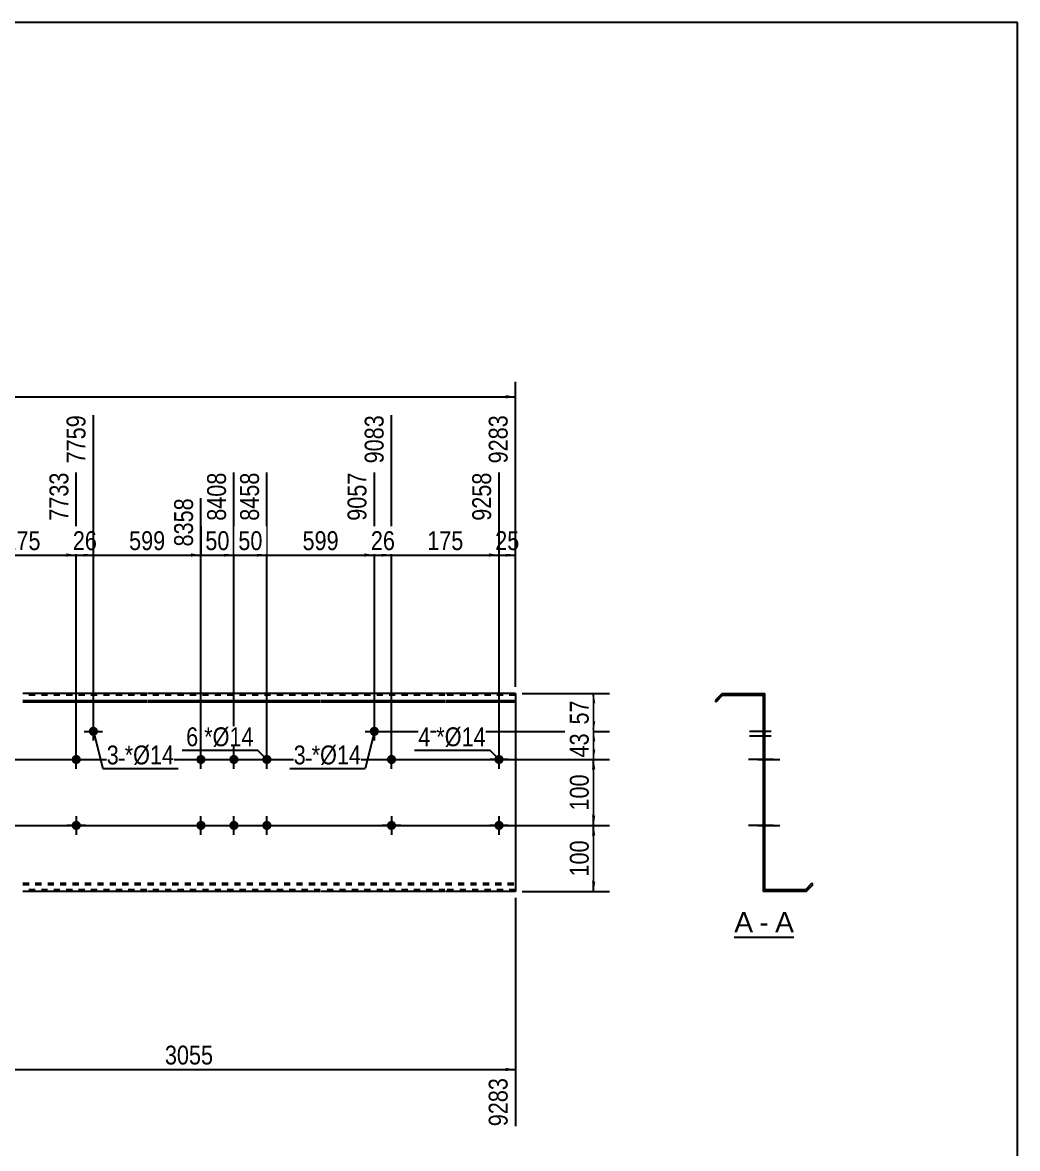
# Model space of a CAD drawing. Header units: millimetres. Extents: x -65 to 337, y -160 to 117.
# Drawn here: x 186.4 to 337.2, y -54 to 116.8 of the extents above; entities that cross this region are included whole.
import ezdxf

# ---------------------------------------------------------------- set-up
doc = ezdxf.new("R2010")
doc.units = ezdxf.units.MM
doc.linetypes.add('DXK_LINE_DOT1', pattern=[1.8814, 0.9407, -0.9407])
doc.styles.add('Arial', font='ARIAL.TTF', dxfattribs={"height": 0.2})
doc.styles.add('Arial Narrow', font='ARIALN.TTF', dxfattribs={"height": 0.2})

# ---------------------------------------------------------------- blocks, each defined once
blk = doc.blocks.new('Unknown-629083271-2164')
at = {"color": 5, "linetype": 'Continuous'}
for p, q in [((337.25, 116.75), (-62.75, 116.75)), ((337.25, -160.25), (337.25, 116.75))]:
    blk.add_line(p, q, dxfattribs=at)
blk = doc.blocks.new('Unknown-629083271-12 - 1243')
at = {"color": 7, "linetype": 'Continuous'}
blk.add_line((294.32, -21.95), (303.35, -21.95), dxfattribs=at)
at = {"color": 0, "linetype": 'Continuous'}
for points in [[(297.16, -21.2), (297.16, -18), (294.32, -18), (294.32, -21.2)], [(299.55, -21.2), (299.55, -18), (298.12, -18), (298.12, -21.2)], [(303.35, -21.2), (303.35, -18), (300.51, -18), (300.51, -21.2)]]:
    blk.add_wipeout(points, dxfattribs=at)
at = {"color": 96, "linetype": 'Continuous', "style": 'Arial'}
for s, p in [('A', (294.32, -21.2)), ('A', (300.51, -21.2)), ('-', (298.12, -21.2))]:
    blk.add_text(s, height=3.06, dxfattribs=at).set_placement(p)
blk = doc.blocks.new('Bolt-629083271-1223 - 1203')
at = {"linetype": 'Continuous'}
blk.add_hatch(color=3, dxfattribs=at).paths.add_polyline_path([(239.06, 9.27, -1), (240.46, 9.27, -1)])
at = {"color": 3, "linetype": 'Continuous'}
for p, q in [((239.76, 7.87), (239.76, 10.67)), ((238.36, 9.27), (241.16, 9.27))]:
    blk.add_line(p, q, dxfattribs=at)
blk = doc.blocks.new('Part-629083271-1218 - 1203')
at = {"color": 2, "linetype": 'Continuous'}
for p, q in [((205.27, 15), (186.48, 15)), ((186.48, 13.94), (205.27, 13.94)), ((186.48, 13.76), (205.27, 13.76)), ((231.56, 15), (205.37, 15)), ((205.37, 13.94), (231.56, 13.94)), ((205.37, 13.76), (231.56, 13.76)), ((250.46, 15), (231.66, 15)), ((231.66, 13.94), (250.46, 13.94)), ((231.66, 13.76), (250.46, 13.76)), ((261.16, 15), (250.56, 15)), ((250.56, 13.94), (261.16, 13.94)), ((250.56, 13.76), (261.16, 13.76)), ((261.16, 15), (261.16, -15)), ((205.27, -15), (186.48, -15)), ((231.56, -15), (205.37, -15)), ((250.46, -15), (231.66, -15)), ((261.16, -15), (250.56, -15))]:
    blk.add_line(p, q, dxfattribs=at)
at = {"color": 7, "linetype": 'DXK_LINE_DOT1'}
for p, q in [((205.27, 14.75), (186.48, 14.75)), ((231.56, 14.75), (205.37, 14.75)), ((250.46, 14.75), (231.66, 14.75)), ((261.16, 14.75), (250.56, 14.75)), ((186.48, -13.76), (205.27, -13.76)), ((186.48, -13.94), (205.27, -13.94)), ((205.27, -14.75), (186.48, -14.75)), ((205.37, -13.76), (231.56, -13.76)), ((205.37, -13.94), (231.56, -13.94)), ((231.56, -14.75), (205.37, -14.75)), ((231.66, -13.76), (250.46, -13.76)), ((231.66, -13.94), (250.46, -13.94)), ((250.46, -14.75), (231.66, -14.75)), ((250.56, -13.76), (261.16, -13.76)), ((250.56, -13.94), (261.16, -13.94)), ((261.16, -14.75), (250.56, -14.75))]:
    blk.add_line(p, q, dxfattribs=at)
blk = doc.blocks.new('Bolt-629083271-1221 - 1203')
at = {"linetype": 'Continuous'}
for points in [[(212.77, 5, -1), (214.17, 5, -1)], [(217.77, 5, -1), (219.17, 5, -1)], [(222.77, 5, -1), (224.17, 5, -1)], [(212.77, -5, -1), (214.17, -5, -1)], [(217.77, -5, -1), (219.17, -5, -1)], [(222.77, -5, -1), (224.17, -5, -1)]]:
    blk.add_hatch(color=3, dxfattribs=at).paths.add_polyline_path(points)
at = {"color": 3, "linetype": 'Continuous'}
for p, q in [((213.47, 3.6), (213.47, 6.4)), ((218.47, 3.6), (218.47, 6.4)), ((223.47, 3.6), (223.47, 6.4)), ((212.07, 5), (214.87, 5)), ((217.07, 5), (219.87, 5)), ((222.07, 5), (224.87, 5)), ((212.07, -5), (214.87, -5)), ((213.47, -6.4), (213.47, -3.6)), ((217.07, -5), (219.87, -5)), ((218.47, -6.4), (218.47, -3.6)), ((222.07, -5), (224.87, -5)), ((223.47, -6.4), (223.47, -3.6))]:
    blk.add_line(p, q, dxfattribs=at)
blk = doc.blocks.new('Bolt-629083271-1222 - 1203')
at = {"linetype": 'Continuous'}
blk.add_hatch(color=3, dxfattribs=at).paths.add_polyline_path([(196.47, 9.27, -1), (197.87, 9.27, -1)])
at = {"color": 3, "linetype": 'Continuous'}
for p, q in [((197.17, 7.87), (197.17, 10.67)), ((195.77, 9.27), (198.57, 9.27))]:
    blk.add_line(p, q, dxfattribs=at)
blk = doc.blocks.new('Bolt-629083271-1224 - 1203')
at = {"linetype": 'Continuous'}
blk.add_hatch(color=3, dxfattribs=at).paths.add_polyline_path([(195.27, -5, -1), (193.87, -5, -1)])
at = {"color": 3, "linetype": 'Continuous'}
for p, q in [((195.97, -5), (193.17, -5)), ((194.57, -3.6), (194.57, -6.4))]:
    blk.add_line(p, q, dxfattribs=at)
blk = doc.blocks.new('Bolt-629083271-1225 - 1203')
at = {"linetype": 'Continuous'}
blk.add_hatch(color=3, dxfattribs=at).paths.add_polyline_path([(193.87, 5, -1), (195.27, 5, -1)])
at = {"color": 3, "linetype": 'Continuous'}
for p, q in [((194.57, 3.6), (194.57, 6.4)), ((193.17, 5), (195.97, 5))]:
    blk.add_line(p, q, dxfattribs=at)
blk = doc.blocks.new('Bolt-629083271-1230 - 1203')
at = {"linetype": 'Continuous'}
blk.add_hatch(color=3, dxfattribs=at).paths.add_polyline_path([(241.66, 5, -1), (243.06, 5, -1)])
at = {"color": 3, "linetype": 'Continuous'}
for p, q in [((242.36, 3.6), (242.36, 6.4)), ((240.96, 5), (243.76, 5))]:
    blk.add_line(p, q, dxfattribs=at)
blk = doc.blocks.new('Bolt-629083271-1231 - 1203')
at = {"linetype": 'Continuous'}
blk.add_hatch(color=3, dxfattribs=at).paths.add_polyline_path([(243.06, -5, -1), (241.66, -5, -1)])
at = {"color": 3, "linetype": 'Continuous'}
for p, q in [((243.76, -5), (240.96, -5)), ((242.36, -3.6), (242.36, -6.4))]:
    blk.add_line(p, q, dxfattribs=at)
blk = doc.blocks.new('Bolt-629083271-1232 - 1203')
at = {"linetype": 'Continuous'}
for points in [[(177.58, 5, -1), (178.98, 5, -1)], [(257.96, 5, -1), (259.36, 5, -1)]]:
    blk.add_hatch(color=3, dxfattribs=at).paths.add_polyline_path(points)
at = {"color": 3, "linetype": 'Continuous'}
for p, q in [((178.28, 3.6), (178.28, 6.4)), ((258.66, 3.6), (258.66, 6.4)), ((179.68, 5), (176.88, 5)), ((260.06, 5), (257.26, 5))]:
    blk.add_line(p, q, dxfattribs=at)
blk = doc.blocks.new('Bolt-629083271-1233 - 1203')
at = {"linetype": 'Continuous'}
for points in [[(177.58, -5, -1), (178.98, -5, -1)], [(257.96, -5, -1), (259.36, -5, -1)]]:
    blk.add_hatch(color=3, dxfattribs=at).paths.add_polyline_path(points)
at = {"color": 3, "linetype": 'Continuous'}
for p, q in [((179.68, -5), (176.88, -5)), ((178.28, -6.4), (178.28, -3.6)), ((260.06, -5), (257.26, -5)), ((258.66, -6.4), (258.66, -3.6))]:
    blk.add_line(p, q, dxfattribs=at)
blk = doc.blocks.new('Bolt-629083271-1248 - 1243')
at = {"linetype": 'Continuous'}
for points in [[(298.71, 5.7), (298.71, 4.3), (298.96, 4.3), (298.96, 5.7)], [(298.71, 5.7), (298.71, 4.3), (298.96, 4.3), (298.96, 5.7)], [(298.71, 5.7), (298.71, 4.3), (298.96, 4.3), (298.96, 5.7)], [(298.71, -4.3), (298.71, -5.7), (298.96, -5.7), (298.96, -4.3)], [(298.71, -4.3), (298.71, -5.7), (298.96, -5.7), (298.96, -4.3)], [(298.71, -4.3), (298.71, -5.7), (298.96, -5.7), (298.96, -4.3)]]:
    blk.add_hatch(color=3, dxfattribs=at).paths.add_polyline_path(points)
at = {"color": 3, "linetype": 'Continuous'}
for p, q in [((298.96, 5.7), (298.71, 5.7)), ((298.96, 5.7), (298.71, 5.7)), ((298.96, 5.7), (298.71, 5.7)), ((300.26, 5), (296.46, 5)), ((300.26, 5), (296.46, 5)), ((300.26, 5), (296.46, 5)), ((298.96, 4.3), (298.71, 4.3)), ((298.96, 4.3), (298.71, 4.3)), ((298.96, 4.3), (298.71, 4.3)), ((300.26, -5), (296.46, -5)), ((300.26, -5), (296.46, -5)), ((300.26, -5), (296.46, -5)), ((298.96, -4.3), (298.71, -4.3)), ((298.96, -4.3), (298.71, -4.3)), ((298.96, -4.3), (298.71, -4.3)), ((298.96, -5.7), (298.71, -5.7)), ((298.96, -5.7), (298.71, -5.7)), ((298.96, -5.7), (298.71, -5.7))]:
    blk.add_line(p, q, dxfattribs=at)
blk = doc.blocks.new('Part-629083271-1245 - 1243')
at = {"color": 2, "linetype": 'Continuous'}
for p, q in [((292.46, 15), (291.4, 13.94)), ((291.4, 13.94), (291.58, 13.76)), ((291.58, 13.76), (292.56, 14.75)), ((292.46, 15), (298.96, 15)), ((292.56, 14.75), (298.71, 14.75)), ((298.71, 14.75), (298.71, -15)), ((298.96, -14.75), (298.96, 15)), ((305.21, -15), (298.71, -15)), ((305.11, -14.75), (298.96, -14.75)), ((306.09, -13.76), (305.11, -14.75)), ((305.21, -15), (306.27, -13.94)), ((306.27, -13.94), (306.09, -13.76))]:
    blk.add_line(p, q, dxfattribs=at)
blk = doc.blocks.new('Bolt-629083271-1246 - 1243')
at = {"linetype": 'Continuous'}
for points in [[(298.71, 5.7), (298.71, 4.3), (298.96, 4.3), (298.96, 5.7)], [(298.71, 5.7), (298.71, 4.3), (298.96, 4.3), (298.96, 5.7)], [(298.71, 5.7), (298.71, 4.3), (298.96, 4.3), (298.96, 5.7)], [(298.71, -4.3), (298.71, -5.7), (298.96, -5.7), (298.96, -4.3)], [(298.71, -4.3), (298.71, -5.7), (298.96, -5.7), (298.96, -4.3)], [(298.71, -4.3), (298.71, -5.7), (298.96, -5.7), (298.96, -4.3)]]:
    blk.add_hatch(color=3, dxfattribs=at).paths.add_polyline_path(points)
at = {"color": 3, "linetype": 'Continuous'}
for p, q in [((298.96, 5.7), (298.71, 5.7)), ((298.96, 5.7), (298.71, 5.7)), ((298.96, 5.7), (298.71, 5.7)), ((300.26, 5), (296.46, 5)), ((300.26, 5), (296.46, 5)), ((300.26, 5), (296.46, 5)), ((298.96, 4.3), (298.71, 4.3)), ((298.96, 4.3), (298.71, 4.3)), ((298.96, 4.3), (298.71, 4.3)), ((300.26, -5), (296.46, -5)), ((300.26, -5), (296.46, -5)), ((300.26, -5), (296.46, -5)), ((298.96, -4.3), (298.71, -4.3)), ((298.96, -4.3), (298.71, -4.3)), ((298.96, -4.3), (298.71, -4.3)), ((298.96, -5.7), (298.71, -5.7)), ((298.96, -5.7), (298.71, -5.7)), ((298.96, -5.7), (298.71, -5.7))]:
    blk.add_line(p, q, dxfattribs=at)
blk = doc.blocks.new('Bolt-629083271-1247 - 1243')
at = {"linetype": 'Continuous'}
blk.add_hatch(color=3, dxfattribs=at).paths.add_polyline_path([(298.71, 9.23), (298.71, 7.83), (298.96, 7.83), (298.96, 9.23)])
at = {"color": 3, "linetype": 'Continuous'}
for p, q in [((298.96, 9.23), (298.71, 9.23)), ((299.91, 8.53), (296.61, 8.53)), ((298.96, 7.83), (298.71, 7.83))]:
    blk.add_line(p, q, dxfattribs=at)
blk = doc.blocks.new('Bolt-629083271-1249 - 1243')
at = {"linetype": 'Continuous'}
blk.add_hatch(color=3, dxfattribs=at).paths.add_polyline_path([(298.71, 9.97), (298.71, 8.57), (298.96, 8.57), (298.96, 9.97)])
at = {"color": 3, "linetype": 'Continuous'}
for p, q in [((299.91, 9.27), (296.61, 9.27)), ((298.96, 9.97), (298.71, 9.97)), ((298.96, 8.57), (298.71, 8.57))]:
    blk.add_line(p, q, dxfattribs=at)
blk = doc.blocks.new('Bolt-629083271-1250 - 1243')
at = {"linetype": 'Continuous'}
blk.add_hatch(color=3, dxfattribs=at).paths.add_polyline_path([(298.71, 9.97), (298.71, 8.57), (298.96, 8.57), (298.96, 9.97)])
at = {"color": 3, "linetype": 'Continuous'}
for p, q in [((299.91, 9.27), (296.61, 9.27)), ((298.96, 9.97), (298.71, 9.97)), ((298.96, 8.57), (298.71, 8.57))]:
    blk.add_line(p, q, dxfattribs=at)
blk = doc.blocks.new('Bolt-629083271-1251 - 1243')
at = {"linetype": 'Continuous'}
blk.add_hatch(color=3, dxfattribs=at).paths.add_polyline_path([(298.96, -5.7), (298.96, -4.3), (298.71, -4.3), (298.71, -5.7)])
at = {"color": 3, "linetype": 'Continuous'}
for p, q in [((298.96, -4.3), (298.71, -4.3)), ((299.76, -5), (298.71, -5)), ((298.96, -5.7), (298.71, -5.7))]:
    blk.add_line(p, q, dxfattribs=at)
blk = doc.blocks.new('Bolt-629083271-1252 - 1243')
at = {"linetype": 'Continuous'}
blk.add_hatch(color=3, dxfattribs=at).paths.add_polyline_path([(298.71, 5.7), (298.71, 4.3), (298.96, 4.3), (298.96, 5.7)])
at = {"color": 3, "linetype": 'Continuous'}
for p, q in [((298.96, 5.7), (298.71, 5.7)), ((299.91, 5), (296.61, 5)), ((298.96, 4.3), (298.71, 4.3))]:
    blk.add_line(p, q, dxfattribs=at)
blk = doc.blocks.new('Bolt-629083271-1253 - 1243')
at = {"linetype": 'Continuous'}
blk.add_hatch(color=3, dxfattribs=at).paths.add_polyline_path([(298.96, -5.7), (298.96, -4.3), (298.71, -4.3), (298.71, -5.7)])
blk.add_hatch(color=3, dxfattribs=at).paths.add_polyline_path([(298.96, -5.7), (298.96, -4.3), (298.71, -4.3), (298.71, -5.7)])
at = {"color": 3, "linetype": 'Continuous'}
for p, q in [((297.96, -5), (300.71, -5)), ((297.96, -5), (300.71, -5)), ((298.71, -4.3), (298.96, -4.3)), ((298.71, -4.3), (298.96, -4.3)), ((298.71, -5.7), (298.96, -5.7)), ((298.71, -5.7), (298.96, -5.7))]:
    blk.add_line(p, q, dxfattribs=at)
blk = doc.blocks.new('Bolt-629083271-1254 - 1243')
at = {"linetype": 'Continuous'}
blk.add_hatch(color=3, dxfattribs=at).paths.add_polyline_path([(298.96, -5.7), (298.96, -4.3), (298.71, -4.3), (298.71, -5.7)])
blk.add_hatch(color=3, dxfattribs=at).paths.add_polyline_path([(298.96, -5.7), (298.96, -4.3), (298.71, -4.3), (298.71, -5.7)])
at = {"color": 3, "linetype": 'Continuous'}
for p, q in [((297.96, -5), (300.71, -5)), ((297.96, -5), (300.71, -5)), ((298.71, -4.3), (298.96, -4.3)), ((298.71, -4.3), (298.96, -4.3)), ((298.71, -5.7), (298.96, -5.7)), ((298.71, -5.7), (298.96, -5.7))]:
    blk.add_line(p, q, dxfattribs=at)
blk = doc.blocks.new('Bolt-629083271-1255 - 1243')
at = {"linetype": 'Continuous'}
blk.add_hatch(color=3, dxfattribs=at).paths.add_polyline_path([(298.96, -5.7), (298.96, -4.3), (298.71, -4.3), (298.71, -5.7)])
blk.add_hatch(color=3, dxfattribs=at).paths.add_polyline_path([(298.96, -5.7), (298.96, -4.3), (298.71, -4.3), (298.71, -5.7)])
at = {"color": 3, "linetype": 'Continuous'}
for p, q in [((297.96, -5), (300.71, -5)), ((297.96, -5), (300.71, -5)), ((298.71, -4.3), (298.96, -4.3)), ((298.71, -4.3), (298.96, -4.3)), ((298.71, -5.7), (298.96, -5.7)), ((298.71, -5.7), (298.96, -5.7))]:
    blk.add_line(p, q, dxfattribs=at)
blk = doc.blocks.new('Bolt-629083271-1256 - 1243')
at = {"linetype": 'Continuous'}
blk.add_hatch(color=3, dxfattribs=at).paths.add_polyline_path([(298.96, -5.7), (298.96, -4.3), (298.71, -4.3), (298.71, -5.7)])
blk.add_hatch(color=3, dxfattribs=at).paths.add_polyline_path([(298.96, -5.7), (298.96, -4.3), (298.71, -4.3), (298.71, -5.7)])
at = {"color": 3, "linetype": 'Continuous'}
for p, q in [((297.96, -5), (300.71, -5)), ((297.96, -5), (300.71, -5)), ((298.71, -4.3), (298.96, -4.3)), ((298.71, -4.3), (298.96, -4.3)), ((298.71, -5.7), (298.96, -5.7)), ((298.71, -5.7), (298.96, -5.7))]:
    blk.add_line(p, q, dxfattribs=at)
blk = doc.blocks.new('Bolt-629083271-1257 - 1243')
at = {"linetype": 'Continuous'}
blk.add_hatch(color=3, dxfattribs=at).paths.add_polyline_path([(298.71, 5.7), (298.71, 4.3), (298.96, 4.3), (298.96, 5.7)])
at = {"color": 3, "linetype": 'Continuous'}
for p, q in [((298.96, 5.7), (298.71, 5.7)), ((299.91, 5), (296.61, 5)), ((298.96, 4.3), (298.71, 4.3))]:
    blk.add_line(p, q, dxfattribs=at)
blk = doc.blocks.new('Bolt-629083271-1258 - 1243')
at = {"linetype": 'Continuous'}
blk.add_hatch(color=3, dxfattribs=at).paths.add_polyline_path([(298.96, -5.7), (298.96, -4.3), (298.71, -4.3), (298.71, -5.7)])
at = {"color": 3, "linetype": 'Continuous'}
for p, q in [((298.96, -4.3), (298.71, -4.3)), ((299.76, -5), (298.71, -5)), ((298.96, -5.7), (298.71, -5.7))]:
    blk.add_line(p, q, dxfattribs=at)
blk = doc.blocks.new('Bolt-629083271-1259 - 1243')
at = {"linetype": 'Continuous'}
blk.add_hatch(color=3, dxfattribs=at).paths.add_polyline_path([(298.71, 5.7), (298.71, 4.3), (298.96, 4.3), (298.96, 5.7)])
blk.add_hatch(color=3, dxfattribs=at).paths.add_polyline_path([(298.71, 5.7), (298.71, 4.3), (298.96, 4.3), (298.96, 5.7)])
at = {"color": 3, "linetype": 'Continuous'}
for p, q in [((298.71, 5.7), (298.96, 5.7)), ((298.71, 5.7), (298.96, 5.7)), ((297.91, 5), (301.21, 5)), ((297.91, 5), (301.21, 5)), ((298.71, 4.3), (298.96, 4.3)), ((298.71, 4.3), (298.96, 4.3))]:
    blk.add_line(p, q, dxfattribs=at)
blk = doc.blocks.new('Bolt-629083271-1260 - 1243')
at = {"linetype": 'Continuous'}
blk.add_hatch(color=3, dxfattribs=at).paths.add_polyline_path([(298.71, -4.3), (298.71, -5.7), (298.96, -5.7), (298.96, -4.3)])
blk.add_hatch(color=3, dxfattribs=at).paths.add_polyline_path([(298.71, -4.3), (298.71, -5.7), (298.96, -5.7), (298.96, -4.3)])
at = {"color": 3, "linetype": 'Continuous'}
for p, q in [((297.91, -5), (301.21, -5)), ((297.91, -5), (301.21, -5)), ((298.71, -4.3), (298.96, -4.3)), ((298.71, -4.3), (298.96, -4.3)), ((298.71, -5.7), (298.96, -5.7)), ((298.71, -5.7), (298.96, -5.7))]:
    blk.add_line(p, q, dxfattribs=at)
blk = doc.blocks.new('Bolt-629083271-1261 - 1243')
at = {"linetype": 'Continuous'}
blk.add_hatch(color=3, dxfattribs=at).paths.add_polyline_path([(298.71, 5.7), (298.71, 4.3), (298.96, 4.3), (298.96, 5.7)])
at = {"color": 3, "linetype": 'Continuous'}
for p, q in [((298.96, 5.7), (298.71, 5.7)), ((299.91, 5), (296.61, 5)), ((298.96, 4.3), (298.71, 4.3))]:
    blk.add_line(p, q, dxfattribs=at)
blk = doc.blocks.new('Bolt-629083271-1262 - 1243')
at = {"linetype": 'Continuous'}
blk.add_hatch(color=3, dxfattribs=at).paths.add_polyline_path([(298.96, -5.7), (298.96, -4.3), (298.71, -4.3), (298.71, -5.7)])
at = {"color": 3, "linetype": 'Continuous'}
for p, q in [((298.96, -4.3), (298.71, -4.3)), ((299.76, -5), (298.71, -5)), ((298.96, -5.7), (298.71, -5.7))]:
    blk.add_line(p, q, dxfattribs=at)
blk = doc.blocks.new('Bolt-629083271-1263 - 1243')
at = {"linetype": 'Continuous'}
for points in [[(298.96, 4.3), (298.96, 5.7), (298.71, 5.7), (298.71, 4.3)], [(298.96, -5.7), (298.96, -4.3), (298.71, -4.3), (298.71, -5.7)]]:
    blk.add_hatch(color=3, dxfattribs=at).paths.add_polyline_path(points)
at = {"color": 3, "linetype": 'Continuous'}
for p, q in [((298.96, 5.7), (298.71, 5.7)), ((298.96, 5), (296.71, 5)), ((298.96, 4.3), (298.71, 4.3)), ((298.96, -5), (296.71, -5)), ((298.96, -4.3), (298.71, -4.3)), ((298.96, -5.7), (298.71, -5.7))]:
    blk.add_line(p, q, dxfattribs=at)
blk = doc.blocks.new('StraightDimension-629083271-1347 - 1203')
at = {"linetype": 'Continuous'}
blk.add_hatch(color=7, dxfattribs=at).paths.add_polyline_path([(193.07, 36.25), (194.57, 36), (193.07, 35.75)])
at = {"color": 7, "linetype": 'Continuous'}
for p, q in [((194.57, 6), (194.57, 48.51)), ((178.28, 6), (178.28, 44.61)), ((178.28, 36), (194.57, 36))]:
    blk.add_line(p, q, dxfattribs=at)
at = {"color": 0}
blk.add_wipeout([(189.77, 36.15), (189.77, 40.35), (183.08, 40.35), (183.08, 36.15)], dxfattribs=at)
at = {"color": 3, "style": 'Arial Narrow'}
blk.add_text('175', height=2.863, dxfattribs=at).set_placement((183.68, 36.75))
at = {"color": 0, "linetype": 'Continuous'}
blk.add_wipeout([(193.97, 49.11), (189.77, 49.11), (189.77, 40.6), (193.97, 40.6)], dxfattribs=at)
at = {"color": 3, "linetype": 'Continuous', "style": 'Arial Narrow'}
blk.add_text('7733', height=2.863, rotation=90.0002, dxfattribs=at).set_placement((193.37, 41.2))
blk = doc.blocks.new('StraightDimension-629083271-1342 - 1203')
at = {"linetype": 'Continuous'}
blk.add_hatch(color=7, dxfattribs=at).paths.add_polyline_path([(238.26, 36.25), (239.76, 36), (238.26, 35.75)])
at = {"color": 7, "linetype": 'Continuous'}
for p, q in [((223.47, 6), (223.47, 48.51)), ((239.76, 10.27), (239.76, 48.51)), ((223.47, 36), (239.76, 36))]:
    blk.add_line(p, q, dxfattribs=at)
at = {"color": 0}
blk.add_wipeout([(234.96, 36.15), (234.96, 40.35), (228.27, 40.35), (228.27, 36.15)], dxfattribs=at)
at = {"color": 3, "style": 'Arial Narrow'}
blk.add_text('599', height=2.863, dxfattribs=at).set_placement((228.87, 36.75))
at = {"color": 0, "linetype": 'Continuous'}
blk.add_wipeout([(239.16, 49.11), (234.96, 49.11), (234.96, 40.6), (239.16, 40.6)], dxfattribs=at)
at = {"color": 3, "linetype": 'Continuous', "style": 'Arial Narrow'}
blk.add_text('9057', height=2.863, rotation=90.0002, dxfattribs=at).set_placement((238.56, 41.2))
blk = doc.blocks.new('StraightDimension-629083271-1346 - 1203')
at = {"linetype": 'Continuous'}
blk.add_hatch(color=7, dxfattribs=at).paths.add_polyline_path([(195.67, 36.25), (197.17, 36), (195.67, 35.75)])
at = {"color": 7, "linetype": 'Continuous'}
for p, q in [((197.17, 10.27), (197.17, 57.21)), ((194.57, 6), (194.57, 48.51)), ((194.57, 36), (197.17, 36))]:
    blk.add_line(p, q, dxfattribs=at)
at = {"color": 0, "linetype": 'Continuous'}
blk.add_wipeout([(196.57, 57.81), (192.37, 57.81), (192.37, 49.3), (196.57, 49.3)], dxfattribs=at)
at = {"color": 0}
blk.add_wipeout([(198.3, 36.15), (198.3, 40.35), (193.45, 40.35), (193.45, 36.15)], dxfattribs=at)
at = {"color": 3, "linetype": 'Continuous', "style": 'Arial Narrow'}
blk.add_text('7759', height=2.863, rotation=90.0002, dxfattribs=at).set_placement((195.97, 49.9))
at = {"color": 3, "style": 'Arial Narrow'}
blk.add_text('26', height=2.863, dxfattribs=at).set_placement((194.05, 36.75))
blk = doc.blocks.new('StraightDimension-629083271-1282 - 1203')
at = {"linetype": 'Continuous'}
blk.add_hatch(color=7, dxfattribs=at).paths.add_polyline_path([(259.66, -41.75), (261.16, -42), (259.66, -42.25)])
at = {"color": 7, "linetype": 'Continuous'}
for p, q in [((162.18, -6), (162.18, -50.61)), ((261.16, -16), (261.16, -50.61)), ((162.18, -42), (261.16, -42))]:
    blk.add_line(p, q, dxfattribs=at)
at = {"color": 0}
blk.add_wipeout([(215.93, -41.85), (215.93, -37.65), (207.41, -37.65), (207.41, -41.85)], dxfattribs=at)
at = {"color": 0, "linetype": 'Continuous'}
blk.add_wipeout([(260.56, -42.7), (256.36, -42.7), (256.36, -51.21), (260.56, -51.21)], dxfattribs=at)
at = {"color": 3, "style": 'Arial Narrow'}
blk.add_text('3055', height=2.863, dxfattribs=at).set_placement((208.01, -41.25))
at = {"color": 3, "linetype": 'Continuous', "style": 'Arial Narrow'}
blk.add_text('9283', height=2.863, rotation=90.0002, dxfattribs=at).set_placement((259.96, -50.61))
blk = doc.blocks.new('StraightDimension-629083271-1344 - 1203')
at = {"linetype": 'Continuous'}
blk.add_hatch(color=7, dxfattribs=at).paths.add_polyline_path([(216.97, 36.25), (218.47, 36), (216.97, 35.75)])
at = {"color": 7, "linetype": 'Continuous'}
for p, q in [((218.47, 6), (218.47, 48.51)), ((213.47, 6), (213.47, 44.61)), ((213.47, 36), (218.47, 36))]:
    blk.add_line(p, q, dxfattribs=at)
at = {"color": 0}
blk.add_wipeout([(218.4, 36.15), (218.4, 40.35), (213.54, 40.35), (213.54, 36.15)], dxfattribs=at)
at = {"color": 3, "style": 'Arial Narrow'}
blk.add_text('50', height=2.863, dxfattribs=at).set_placement((214.14, 36.75))
at = {"color": 0, "linetype": 'Continuous'}
blk.add_wipeout([(217.87, 49.11), (213.67, 49.11), (213.67, 40.6), (217.87, 40.6)], dxfattribs=at)
at = {"color": 3, "linetype": 'Continuous', "style": 'Arial Narrow'}
blk.add_text('8408', height=2.863, rotation=90.0002, dxfattribs=at).set_placement((217.27, 41.2))
blk = doc.blocks.new('StraightDimension-629083271-1339 - 1203')
at = {"linetype": 'Continuous'}
blk.add_hatch(color=7, dxfattribs=at).paths.add_polyline_path([(259.66, 36.25), (261.16, 36), (259.66, 35.75)])
at = {"color": 7, "linetype": 'Continuous'}
for p, q in [((261.16, 16), (261.16, 57.21)), ((258.66, 6), (258.66, 48.51)), ((258.66, 36), (261.16, 36))]:
    blk.add_line(p, q, dxfattribs=at)
at = {"color": 0, "linetype": 'Continuous'}
blk.add_wipeout([(260.56, 57.81), (256.36, 57.81), (256.36, 49.3), (260.56, 49.3)], dxfattribs=at)
at = {"color": 0}
blk.add_wipeout([(262.33, 36.15), (262.33, 40.35), (257.48, 40.35), (257.48, 36.15)], dxfattribs=at)
at = {"color": 3, "linetype": 'Continuous', "style": 'Arial Narrow'}
blk.add_text('9283', height=2.863, rotation=90.0002, dxfattribs=at).set_placement((259.96, 49.9))
at = {"color": 3, "style": 'Arial Narrow'}
blk.add_text('25', height=2.863, dxfattribs=at).set_placement((258.08, 36.75))
blk = doc.blocks.new('StraightDimension-629083271-1340 - 1203')
at = {"linetype": 'Continuous'}
blk.add_hatch(color=7, dxfattribs=at).paths.add_polyline_path([(257.16, 36.25), (258.66, 36), (257.16, 35.75)])
at = {"color": 7, "linetype": 'Continuous'}
for p, q in [((242.36, 6), (242.36, 57.21)), ((258.66, 6), (258.66, 48.51)), ((242.36, 36), (258.66, 36))]:
    blk.add_line(p, q, dxfattribs=at)
at = {"color": 0}
blk.add_wipeout([(253.85, 36.15), (253.85, 40.35), (247.17, 40.35), (247.17, 36.15)], dxfattribs=at)
at = {"color": 3, "style": 'Arial Narrow'}
blk.add_text('175', height=2.863, dxfattribs=at).set_placement((247.77, 36.75))
at = {"color": 0, "linetype": 'Continuous'}
blk.add_wipeout([(258.06, 49.11), (253.86, 49.11), (253.86, 40.6), (258.06, 40.6)], dxfattribs=at)
at = {"color": 3, "linetype": 'Continuous', "style": 'Arial Narrow'}
blk.add_text('9258', height=2.863, rotation=90.0002, dxfattribs=at).set_placement((257.46, 41.2))
blk = doc.blocks.new('StraightDimension-629083271-1341 - 1203')
at = {"linetype": 'Continuous'}
blk.add_hatch(color=7, dxfattribs=at).paths.add_polyline_path([(240.86, 36.25), (242.36, 36), (240.86, 35.75)])
at = {"color": 7, "linetype": 'Continuous'}
for p, q in [((242.36, 6), (242.36, 57.21)), ((239.76, 10.27), (239.76, 48.51)), ((239.76, 36), (242.36, 36))]:
    blk.add_line(p, q, dxfattribs=at)
at = {"color": 0, "linetype": 'Continuous'}
blk.add_wipeout([(241.76, 57.81), (237.56, 57.81), (237.56, 49.3), (241.76, 49.3)], dxfattribs=at)
at = {"color": 0}
blk.add_wipeout([(243.49, 36.15), (243.49, 40.35), (238.63, 40.35), (238.63, 36.15)], dxfattribs=at)
at = {"color": 3, "linetype": 'Continuous', "style": 'Arial Narrow'}
blk.add_text('9083', height=2.863, rotation=90.0002, dxfattribs=at).set_placement((241.16, 49.9))
at = {"color": 3, "style": 'Arial Narrow'}
blk.add_text('26', height=2.863, dxfattribs=at).set_placement((239.23, 36.75))
blk = doc.blocks.new('StraightDimension-629083271-1343 - 1203')
at = {"linetype": 'Continuous'}
blk.add_hatch(color=7, dxfattribs=at).paths.add_polyline_path([(221.97, 36.25), (223.47, 36), (221.97, 35.75)])
at = {"color": 7, "linetype": 'Continuous'}
for p, q in [((218.47, 6), (218.47, 48.51)), ((223.47, 6), (223.47, 48.51)), ((218.47, 36), (223.47, 36))]:
    blk.add_line(p, q, dxfattribs=at)
at = {"color": 0}
blk.add_wipeout([(223.4, 36.15), (223.4, 40.35), (218.54, 40.35), (218.54, 36.15)], dxfattribs=at)
at = {"color": 3, "style": 'Arial Narrow'}
blk.add_text('50', height=2.863, dxfattribs=at).set_placement((219.14, 36.75))
at = {"color": 0, "linetype": 'Continuous'}
blk.add_wipeout([(222.87, 49.11), (218.67, 49.11), (218.67, 40.6), (222.87, 40.6)], dxfattribs=at)
at = {"color": 3, "linetype": 'Continuous', "style": 'Arial Narrow'}
blk.add_text('8458', height=2.863, rotation=90.0002, dxfattribs=at).set_placement((222.27, 41.2))
blk = doc.blocks.new('StraightDimension-629083271-1345 - 1203')
at = {"linetype": 'Continuous'}
blk.add_hatch(color=7, dxfattribs=at).paths.add_polyline_path([(211.97, 36.25), (213.47, 36), (211.97, 35.75)])
at = {"color": 7, "linetype": 'Continuous'}
for p, q in [((197.17, 10.27), (197.17, 57.21)), ((213.47, 6), (213.47, 44.61)), ((197.17, 36), (213.47, 36))]:
    blk.add_line(p, q, dxfattribs=at)
at = {"color": 0}
blk.add_wipeout([(208.66, 36.15), (208.66, 40.35), (201.98, 40.35), (201.98, 36.15)], dxfattribs=at)
at = {"color": 0, "linetype": 'Continuous'}
blk.add_wipeout([(212.87, 45.21), (208.67, 45.21), (208.67, 36.7), (212.87, 36.7)], dxfattribs=at)
at = {"color": 3, "linetype": 'Continuous', "style": 'Arial Narrow'}
blk.add_text('8358', height=2.863, rotation=90.0002, dxfattribs=at).set_placement((212.27, 37.3))
at = {"color": 3, "style": 'Arial Narrow'}
blk.add_text('599', height=2.863, dxfattribs=at).set_placement((202.58, 36.75))
blk = doc.blocks.new('StraightDimension-629083271-1395 - 1203')
at = {"linetype": 'Continuous'}
for points in [[(272.75, 13.5), (273, 15), (273.25, 13.5)], [(273.25, 10.77), (273, 9.27), (272.75, 10.77)]]:
    blk.add_hatch(color=7, dxfattribs=at).paths.add_polyline_path(points)
at = {"color": 7, "linetype": 'Continuous'}
for p, q in [((262.16, 15), (275.4, 15)), ((273, 9.27), (273, 15)), ((240.76, 9.27), (275.4, 9.27))]:
    blk.add_line(p, q, dxfattribs=at)
at = {"color": 0}
blk.add_wipeout([(272.85, 14.56), (268.65, 14.56), (268.65, 9.71), (272.85, 9.71)], dxfattribs=at)
at = {"color": 3, "style": 'Arial Narrow'}
blk.add_text('57', height=2.863, rotation=90.0002, dxfattribs=at).set_placement((272.25, 10.31))
blk = doc.blocks.new('StraightDimension-629083271-1396 - 1203')
at = {"linetype": 'Continuous'}
for points in [[(272.75, 7.77), (273, 9.27), (273.25, 7.77)], [(273.25, 6.5), (273, 5), (272.75, 6.5)]]:
    blk.add_hatch(color=7, dxfattribs=at).paths.add_polyline_path(points)
at = {"color": 7, "linetype": 'Continuous'}
for p, q in [((240.76, 9.27), (275.4, 9.27)), ((273, 5), (273, 9.27)), ((26.2, 5), (275.4, 5))]:
    blk.add_line(p, q, dxfattribs=at)
at = {"color": 0}
blk.add_wipeout([(272.85, 9.56), (268.65, 9.56), (268.65, 4.71), (272.85, 4.71)], dxfattribs=at)
at = {"color": 3, "style": 'Arial Narrow'}
blk.add_text('43', height=2.863, rotation=90.0002, dxfattribs=at).set_placement((272.25, 5.31))
blk = doc.blocks.new('StraightDimension-629083271-1397 - 1203')
at = {"linetype": 'Continuous'}
for points in [[(272.75, 3.5), (273, 5), (273.25, 3.5)], [(273.25, -3.5), (273, -5), (272.75, -3.5)]]:
    blk.add_hatch(color=7, dxfattribs=at).paths.add_polyline_path(points)
at = {"color": 7, "linetype": 'Continuous'}
for p, q in [((26.2, 5), (275.4, 5)), ((273, -5), (273, 5)), ((26.2, -5), (275.4, -5))]:
    blk.add_line(p, q, dxfattribs=at)
at = {"color": 0}
blk.add_wipeout([(272.85, 3.34), (268.65, 3.34), (268.65, -3.34), (272.85, -3.34)], dxfattribs=at)
at = {"color": 3, "style": 'Arial Narrow'}
blk.add_text('100', height=2.863, rotation=90.0002, dxfattribs=at).set_placement((272.25, -2.74))
blk = doc.blocks.new('StraightDimension-629083271-1398 - 1203')
at = {"linetype": 'Continuous'}
for points in [[(272.75, -6.5), (273, -5), (273.25, -6.5)], [(273.25, -13.5), (273, -15), (272.75, -13.5)]]:
    blk.add_hatch(color=7, dxfattribs=at).paths.add_polyline_path(points)
at = {"color": 7, "linetype": 'Continuous'}
for p, q in [((26.2, -5), (275.4, -5)), ((273, -15), (273, -5)), ((262.16, -15), (275.4, -15))]:
    blk.add_line(p, q, dxfattribs=at)
at = {"color": 0}
blk.add_wipeout([(272.85, -6.66), (268.65, -6.66), (268.65, -13.34), (272.85, -13.34)], dxfattribs=at)
at = {"color": 3, "style": 'Arial Narrow'}
blk.add_text('100', height=2.863, rotation=90.0002, dxfattribs=at).set_placement((272.25, -12.74))
blk = doc.blocks.new('StraightDimension-629083271-1447 - 1203')
at = {"linetype": 'Continuous'}
blk.add_hatch(color=7, dxfattribs=at).paths.add_polyline_path([(259.66, 60.25), (261.16, 60), (259.66, 59.75)])
at = {"color": 7, "linetype": 'Continuous'}
for p, q in [((261.16, 16), (261.16, 62.25)), ((0, 60), (261.16, 60))]:
    blk.add_line(p, q, dxfattribs=at)
blk = doc.blocks.new('MarkSet-629083271-1474 - 1203')
at = {"color": 0}
for points in [[(229.36, 4.26), (229.36, 7.26), (227.53, 7.26), (227.53, 4.26)], [(231.53, 4.26), (231.53, 7.26), (230.26, 7.26), (230.26, 4.26)]]:
    blk.add_wipeout(points, dxfattribs=at)
for points in [[(229.36, 4.26), (229.36, 7.26), (227.53, 7.26), (227.53, 4.26)], [(231.53, 4.26), (231.53, 7.26), (230.26, 7.26), (230.26, 4.26)]]:
    blk.add_wipeout(points, dxfattribs=at)
at = {"color": 3, "style": 'Arial Narrow'}
blk.add_text('3', height=2.86, dxfattribs=at).set_placement((227.53, 4.26))
at = {"color": 0}
blk.add_wipeout([(237.75, 4.26), (237.75, 7.26), (231.53, 7.26), (231.53, 4.26)], dxfattribs=at)
blk.add_wipeout([(237.75, 4.26), (237.75, 7.26), (231.53, 7.26), (231.53, 4.26)], dxfattribs=at)
at = {"color": 7, "linetype": 'Continuous'}
for p in [(239.76, 9.27), (226.93, 3.66)]:
    blk.add_line(p, (238.35, 3.66), dxfattribs=at)
at = {"color": 3, "style": 'Arial Narrow'}
for s, height, p in [('*', 2.86, (230.26, 4.26)), ('Ø14', 2.863, (231.53, 4.26))]:
    blk.add_text(s, height=height, dxfattribs=at).set_placement(p)
blk = doc.blocks.new('Mark-629083271-1484 - 1203')
at = {"color": 0}
for points in [[(213.06, 7.01), (213.06, 10.01), (211.23, 10.01), (211.23, 7.01)], [(215.24, 7.01), (215.24, 10.01), (213.96, 10.01), (213.96, 7.01)]]:
    blk.add_wipeout(points, dxfattribs=at)
for points in [[(213.06, 7.01), (213.06, 10.01), (211.23, 10.01), (211.23, 7.01)], [(215.24, 7.01), (215.24, 10.01), (213.96, 10.01), (213.96, 7.01)]]:
    blk.add_wipeout(points, dxfattribs=at)
at = {"color": 3, "style": 'Arial Narrow'}
blk.add_text('6', height=2.86, dxfattribs=at).set_placement((211.23, 7.01))
at = {"color": 0}
blk.add_wipeout([(221.45, 7.01), (221.45, 10.01), (215.24, 10.01), (215.24, 7.01)], dxfattribs=at)
blk.add_wipeout([(221.45, 7.01), (221.45, 10.01), (215.24, 10.01), (215.24, 7.01)], dxfattribs=at)
at = {"color": 7, "linetype": 'Continuous'}
for p in [(210.63, 6.41), (223.47, 5)]:
    blk.add_line(p, (222.05, 6.41), dxfattribs=at)
at = {"color": 3, "style": 'Arial Narrow'}
for s, height, p in [('*', 2.86, (213.96, 7.01)), ('Ø14', 2.863, (215.24, 7.01))]:
    blk.add_text(s, height=height, dxfattribs=at).set_placement(p)
blk = doc.blocks.new('MarkSet-629083271-1480 - 1203')
at = {"color": 0}
for points in [[(248.25, 7.01), (248.25, 10.01), (246.42, 10.01), (246.42, 7.01)], [(250.43, 7.01), (250.43, 10.01), (249.15, 10.01), (249.15, 7.01)]]:
    blk.add_wipeout(points, dxfattribs=at)
for points in [[(248.25, 7.01), (248.25, 10.01), (246.42, 10.01), (246.42, 7.01)], [(250.43, 7.01), (250.43, 10.01), (249.15, 10.01), (249.15, 7.01)]]:
    blk.add_wipeout(points, dxfattribs=at)
at = {"color": 3, "style": 'Arial Narrow'}
blk.add_text('4', height=2.86, dxfattribs=at).set_placement((246.42, 7.01))
at = {"color": 0}
blk.add_wipeout([(256.64, 7.01), (256.64, 10.01), (250.43, 10.01), (250.43, 7.01)], dxfattribs=at)
blk.add_wipeout([(256.64, 7.01), (256.64, 10.01), (250.43, 10.01), (250.43, 7.01)], dxfattribs=at)
at = {"color": 7, "linetype": 'Continuous'}
for p in [(245.82, 6.41), (258.66, 5)]:
    blk.add_line(p, (257.24, 6.41), dxfattribs=at)
at = {"color": 3, "style": 'Arial Narrow'}
for s, height, p in [('*', 2.86, (249.15, 7.01)), ('Ø14', 2.863, (250.43, 7.01))]:
    blk.add_text(s, height=height, dxfattribs=at).set_placement(p)
blk = doc.blocks.new('MarkSet-629083271-1467 - 1203')
at = {"color": 0}
for points in [[(201.02, 4.26), (201.02, 7.26), (199.19, 7.26), (199.19, 4.26)], [(203.19, 4.26), (203.19, 7.26), (201.92, 7.26), (201.92, 4.26)]]:
    blk.add_wipeout(points, dxfattribs=at)
for points in [[(201.02, 4.26), (201.02, 7.26), (199.19, 7.26), (199.19, 4.26)], [(203.19, 4.26), (203.19, 7.26), (201.92, 7.26), (201.92, 4.26)]]:
    blk.add_wipeout(points, dxfattribs=at)
at = {"color": 7, "linetype": 'Continuous'}
blk.add_line((197.17, 9.27), (198.59, 3.66), dxfattribs=at)
at = {"color": 3, "style": 'Arial Narrow'}
blk.add_text('3', height=2.86, dxfattribs=at).set_placement((199.19, 4.26))
at = {"color": 0}
blk.add_wipeout([(209.41, 4.26), (209.41, 7.26), (203.19, 7.26), (203.19, 4.26)], dxfattribs=at)
blk.add_wipeout([(209.41, 4.26), (209.41, 7.26), (203.19, 7.26), (203.19, 4.26)], dxfattribs=at)
at = {"color": 7, "linetype": 'Continuous'}
blk.add_line((198.59, 3.66), (210.01, 3.66), dxfattribs=at)
at = {"color": 3, "style": 'Arial Narrow'}
for s, height, p in [('*', 2.86, (201.92, 4.26)), ('Ø14', 2.863, (203.19, 4.26))]:
    blk.add_text(s, height=height, dxfattribs=at).set_placement(p)

msp = doc.modelspace()

# ---------------------------------------------------------------- block references
for name in ['Unknown-629083271-2164', 'Part-629083271-1218 - 1203', 'Part-629083271-1245 - 1243', 'Bolt-629083271-1222 - 1203', 'Bolt-629083271-1223 - 1203', 'Bolt-629083271-1249 - 1243', 'Bolt-629083271-1250 - 1243', 'Bolt-629083271-1247 - 1243', 'Bolt-629083271-1232 - 1203', 'Bolt-629083271-1225 - 1203', 'Bolt-629083271-1221 - 1203', 'Bolt-629083271-1230 - 1203', 'Bolt-629083271-1248 - 1243', 'Bolt-629083271-1246 - 1243', 'Bolt-629083271-1252 - 1243', 'Bolt-629083271-1257 - 1243', 'Bolt-629083271-1261 - 1243', 'Bolt-629083271-1263 - 1243', 'Bolt-629083271-1259 - 1243', 'Bolt-629083271-1233 - 1203', 'Bolt-629083271-1224 - 1203', 'Bolt-629083271-1231 - 1203', 'Bolt-629083271-1260 - 1243', 'Bolt-629083271-1253 - 1243', 'Bolt-629083271-1254 - 1243', 'Bolt-629083271-1255 - 1243', 'Bolt-629083271-1256 - 1243', 'Bolt-629083271-1251 - 1243', 'Bolt-629083271-1258 - 1243', 'Bolt-629083271-1262 - 1243']:
    msp.add_blockref(name, (0, 0))

# ---------------------------------------------------------------- next in the draw order: block references
for name in ['StraightDimension-629083271-1339 - 1203', 'StraightDimension-629083271-1347 - 1203', 'StraightDimension-629083271-1344 - 1203', 'StraightDimension-629083271-1342 - 1203', 'StraightDimension-629083271-1282 - 1203', 'Unknown-629083271-12 - 1243']:
    msp.add_blockref(name, (0, 0))

# ---------------------------------------------------------------- next in the draw order: block references
for name in ['StraightDimension-629083271-1346 - 1203', 'StraightDimension-629083271-1340 - 1203', 'StraightDimension-629083271-1343 - 1203']:
    msp.add_blockref(name, (0, 0))

# ---------------------------------------------------------------- next in the draw order: block references
for name in ['StraightDimension-629083271-1345 - 1203', 'StraightDimension-629083271-1341 - 1203']:
    msp.add_blockref(name, (0, 0))

# ---------------------------------------------------------------- next in the draw order: block references
for name in ['StraightDimension-629083271-1447 - 1203', 'StraightDimension-629083271-1395 - 1203']:
    msp.add_blockref(name, (0, 0))

# ---------------------------------------------------------------- next in the draw order: block references
msp.add_blockref('StraightDimension-629083271-1396 - 1203', (0, 0))

# ---------------------------------------------------------------- next in the draw order: block references
msp.add_blockref('StraightDimension-629083271-1397 - 1203', (0, 0))

# ---------------------------------------------------------------- next in the draw order: block references
for name in ['Mark-629083271-1484 - 1203', 'MarkSet-629083271-1474 - 1203', 'MarkSet-629083271-1480 - 1203', 'StraightDimension-629083271-1398 - 1203']:
    msp.add_blockref(name, (0, 0))

# ---------------------------------------------------------------- next in the draw order: block references
msp.add_blockref('MarkSet-629083271-1467 - 1203', (0, 0))

doc.saveas('drawing.dxf')
